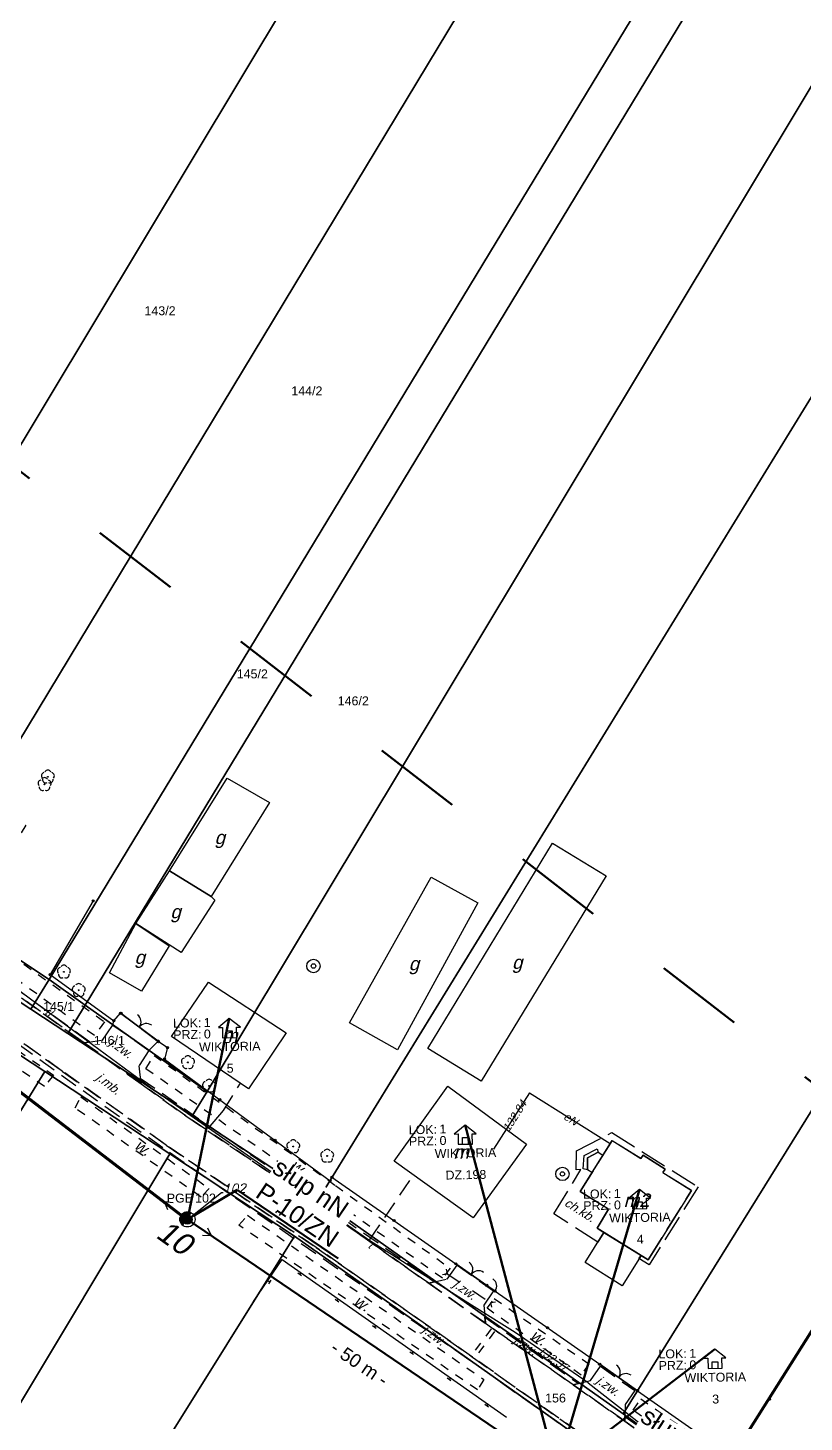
# Model space of a CAD drawing. Header units: metres. Extents: x 7542702 to 7555152, y 5804026 to 5815503.
# Drawn here: x 7547649.1 to 7547736.3, y 5806295.5 to 5806452 of the extents above; entities that cross this region are included whole.
import ezdxf
from ezdxf import colors
from ezdxf.entities.mleader import LeaderData, LeaderLine
from ezdxf.enums import TextEntityAlignment as Align
from ezdxf.math import Vec2, Vec3

# ---------------------------------------------------------------- set-up
doc = ezdxf.new("R2010")
doc.units = ezdxf.units.M
for name, pattern in [('4001', [0]), ('4002', [2, 1, -1]), ('4003', [3, 2, -1]), ('4004', [4, 3, -1])]:
    doc.linetypes.add(name, pattern=pattern)
doc.layers.add('!tele', color=30, linetype='Continuous', lineweight=50, plot=False)
for name, color, linetype, lineweight in [('!trafo', 6, '4002', 50), ('_KABEL_ABONENCKI_NAPOWIETRZNY', 104, 'Continuous', 50), ('_numery slupow etap 4 cz. 2', 7, 'Continuous', 40), ('_PA_OPCJONALNE', 1, 'Continuous', 30), ('_SIEC_NAPOWIETRZNA', 5, 'Continuous', 50), ('_SLUP_DZIERZAWIONY_ENERGETYCZNY', 1, 'Continuous', 30)]:
    doc.layers.add(name, color=color, linetype=linetype, lineweight=lineweight)
for name, color, linetype in [('_MM opisy', 7, 'Continuous'), ('_MM slupy', 5, 'Continuous'), ('Budynki', 7, 'Continuous'), ('Drogi', 135, 'Continuous'), ('Dzialki', 165, 'Continuous'), ('Elementy_budynkow', 7, 'Continuous'), ('Linie_napowietrzne', 184, 'Continuous'), ('makro-numeracja-punktow', 7, 'Continuous'), ('Ogrodzenia', 184, 'Continuous'), ('Projekty', 252, 'Continuous'), ('Roslinnosc', 104, 'Continuous'), ('SYSTEM', 250, 'Continuous'), ('Uz_Energia', 1, 'Continuous'), ('Uz_Specjalne', 7, 'Continuous'), ('Uz_Telekomunikacja', 252, 'Continuous'), ('Wody', 184, 'Continuous')]:
    doc.layers.add(name, color=color, linetype=linetype)
doc.layers.add('DIM', color=7, linetype='Continuous', plot=False)
doc.styles.add('DYN_DIM', font='arial.ttf')
doc.styles.add('GeodText', font='romans.shx', dxfattribs={"oblique": 14.323945})
doc.styles.get("Standard").update_dxf_attribs({"font": 'arial.ttf'})
doc.dimstyles.new('opis linie', dxfattribs={"dimtxt": 1.5, "dimasz": 0.18, "dimexe": 0.18, "dimexo": 0.0625, "dimgap": 2.5, "dimtad": 4, "dimdec": 0, "dimzin": 0, "dimdsep": 46, "dimtxsty": 'Standard', "dimcen": 0.09, "dimse1": 1, "dimse2": 1, "dimsd1": 1, "dimsd2": 1, "dimclrt": 256, "dimadec": 0, "dimazin": 0, "dimtfac": 1, "dimtdec": 0, "dimtofl": 0, "dimtmove": 0, "dimatfit": 3, "dimfxl": 1, "dimtfill": 1, "dimtolj": 1, "dimtzin": 0, "dimarcsym": 0})
doc.dimstyles.get("Standard").update_dxf_attribs({"dimtxt": 0.18, "dimasz": 0.18, "dimexe": 0.18, "dimexo": 0.0625, "dimgap": 0.09, "dimtad": 0, "dimtih": 1, "dimtoh": 1, "dimdec": 4, "dimzin": 0, "dimdsep": 46, "dimtxsty": 'Standard', "dimcen": 0.09, "dimadec": 0, "dimazin": 0, "dimtfac": 1, "dimtdec": 4, "dimtofl": 0, "dimtmove": 0, "dimatfit": 3, "dimfxl": 1, "dimtolj": 1, "dimtzin": 0, "dimarcsym": 0})

# ---------------------------------------------------------------- blocks, each defined once
blk = doc.blocks.new('1651')
at = {"layer": 'Wody', "color": 184, "linetype": 'Continuous'}
for radius in [1.5, 0.5]:
    blk.add_circle((0, 0), radius, dxfattribs=at)
blk = doc.blocks.new('2554')
at = {"layer": 'Drogi', "color": 8, "linetype": '4002'}
blk.add_line((0, 0), (0, 1), dxfattribs=at)
blk = doc.blocks.new('1554')
at = {"layer": 'Drogi', "color": 8, "linetype": 'Continuous'}
for p, q in [((-0.75, -0.75), (0, 0)), ((0, 0), (0.75, -0.75))]:
    blk.add_line(p, q, dxfattribs=at)
blk = doc.blocks.new('2284')
at = {"layer": 'Ogrodzenia', "color": 184, "linetype": 'Continuous'}
blk.add_line((0, 0), (0, 1), dxfattribs=at)
blk = doc.blocks.new('1284')
at = {"layer": 'Ogrodzenia', "color": 184, "linetype": 'Continuous'}
blk.add_arc((0, 2), 2, 270, 0, dxfattribs=at)
blk = doc.blocks.new('2283')
at = {"layer": 'Ogrodzenia', "color": 184, "linetype": 'Continuous'}
blk.add_line((0, 0), (0, 1), dxfattribs=at)
blk = doc.blocks.new('1283')
at = {"layer": 'Ogrodzenia', "color": 184, "linetype": 'Continuous'}
for centre, start, end in [((0, 2), 270, 0), ((0, -2), 0, 90)]:
    blk.add_arc(centre, 2, start, end, dxfattribs=at)
blk = doc.blocks.new('1285')
at = {"layer": 'Ogrodzenia', "color": 184, "linetype": 'Continuous'}
for p, q in [((0, 0), (0.5, 0)), ((0.5, 0.5), (0.5, -0.5))]:
    blk.add_line(p, q, dxfattribs=at)
blk = doc.blocks.new('1422')
at = {"layer": 'Roslinnosc', "color": 104, "linetype": 'Continuous'}
blk.add_circle((0, 0), 0.1, dxfattribs=at)
for centre, start, end in [((-0.71, 0.23), 102.5, 221.75), ((0, 0.75), 30.19, 149.77), ((0.71, 0.23), 318.3, 77.49), ((-0.44, -0.61), 174.33, 293.45), ((0.44, -0.61), 246.24, 5.74)]:
    blk.add_arc(centre, 0.75, start, end, dxfattribs=at)
blk = doc.blocks.new('1281')
at = {"layer": 'Ogrodzenia', "color": 184, "linetype": 'Continuous'}
for radius in [0.24, 0.16, 0.08]:
    blk.add_circle((0, 0), radius, dxfattribs=at)
blk = doc.blocks.new('1361')
at = {"layer": 'Linie_napowietrzne', "color": 184, "linetype": 'Continuous'}
blk.add_circle((0, 0), 0.5, dxfattribs=at)
blk = doc.blocks.new('1756')
at = {"layer": 'Uz_Telekomunikacja', "color": 220, "linetype": 'Continuous'}
for radius in [0.16, 0.08]:
    blk.add_circle((0, 0), radius, dxfattribs=at)
blk = doc.blocks.new('1766')
at = {"layer": 'Uz_Energia', "color": 1, "linetype": 'Continuous'}
for radius in [0.16, 0.08]:
    blk.add_circle((0, 0), radius, dxfattribs=at)
blk = doc.blocks.new('ADRES')
for points in [[(0.79, -2.15), (0.79, -2.15), (0.79, -0.99), (1.24, -0.99), (0, 0), (-1.24, -0.99), (-0.79, -0.99), (-0.79, -2.15), (0.79, -2.15), (0.79, -2.15)], [(-0.31, -2.15), (-0.31, -1.4), (0.31, -1.4), (0.31, -2.15)]]:
    blk.add_lwpolyline(points)
at = {"color": 212, "insert": (-3.15, -0.43), "char_height": 1, "width": 1e-16, "attachment_point": 6}
blk.add_mtext('LOK:  ', dxfattribs=at)
at = {"color": 4, "insert": (-3.15, -1.72), "char_height": 1, "width": 1e-16, "attachment_point": 6}
blk.add_mtext('PRZ: ', dxfattribs=at)
at = {"color": 7}
for tag, flags, p in [('ID_OBSZARU', 13, (29.07, 23.06)), ('WOJEWODZTWO', 13, (23.29, 19.95)), ('POWIAT', 13, (29.07, 18.51)), ('GMINA', 13, (29.07, 16.8)), ('TERC', 13, (29.07, 15.22)), ('SIMC', 13, (29.07, 13.42)), ('ULIC', 13, (29.07, 11.76)), ('SZEROKOSC_GEOGRAFICZNA', 13, (18.71, 10.18)), ('DLUGOSC_GEOGRAFICZNA', 13, (29.07, 8.25)), ('KATEGORIA_STAWKI_JEDNOSTKOWEJ_100', 13, (29.07, 4.77)), ('KWOTA_STAWKI_JEDNOSTKOWEJ_100', 13, (29.07, 2.89)), ('DOFINANSOWANIE_95', 13, (29.07, 0.87)), ('MIEJSCOWOSC', 12, (0, -3.65)), ('ULICA', 12, (0, -4.88)), ('NR_PORZADKOWY', 12, (0, -6.09))]:
    blk.add_attdef(tag, text='', height=1, dxfattribs=dict(at, flags=flags)).set_placement(p, align=Align.CENTER)
at = {"color": 1}
for tag, flags, p in [('ID_PA', 5, (29.07, 21.57)), ('RODZAJ_OBIEKTU', 5, (29.07, 6.63)), ('ZAPAS', 13, (29.07, -2.62))]:
    blk.add_attdef(tag, text='', height=1, dxfattribs=dict(at, flags=flags)).set_placement(p, align=Align.CENTER)
at = {"color": 212, "flags": 12}
blk.add_attdef('LICZBA_LOKALI', text='', height=1, dxfattribs=at).set_placement((-2.88, -0.43), align=Align.MIDDLE_LEFT)
at = {"color": 150, "flags": 12}
for tag, p in [('MUFA', (1.78, -0.93)), ('NUMER_WLOKNA', (1.86, -2.2))]:
    blk.add_attdef(tag, p, '', height=1, dxfattribs=at)
at = {"color": 7, "style": 'DYN_DIM', "flags": 13}
blk.add_attdef('ODC_FUNKCJONALNY', text='', height=1, dxfattribs=at).set_placement((29.07, -1.01), align=Align.CENTER)
at = {"color": 4, "flags": 12}
blk.add_attdef('LICZBA_SED_W_DANYM_PA', text='', height=1, dxfattribs=at).set_placement((-2.88, -1.72), align=Align.MIDDLE_LEFT)
blk = doc.blocks.new('1047')
at = {"layer": 'SYSTEM', "color": 250, "linetype": 'Continuous'}
blk.add_line((0, 1), (0, 11), dxfattribs=at)
blk = doc.blocks.new('1046')
at = {"layer": 'SYSTEM', "color": 250, "linetype": 'Continuous'}
for p, q in [((0, 1), (0, 11)), ((-1, 4.8), (0, 6.5)), ((1, 4.8), (0, 6.5))]:
    blk.add_line(p, q, dxfattribs=at)
blk = doc.blocks.new('SLUP_DZIERZAWIONY')
h = blk.add_hatch(color=256)
h.dxf.hatch_style = 1
h.paths.add_polyline_path([(0.53, 0, 1), (-0.53, 0, 1)])
at = {"lineweight": 30}
blk.add_circle((0, 0), 0.527, dxfattribs=at)
at = {"color": 7, "style": 'DYN_DIM', "flags": 13}
blk.add_attdef('ODC_FUNKCJONALNY', text='', height=1, dxfattribs=at).set_placement((0.36, 3.33), align=Align.CENTER)
at = {"color": 7, "flags": 12}
blk.add_attdef('WLASCICIEL', text='', height=1, dxfattribs=at).set_placement((0.63, 1.89), align=Align.RIGHT)
blk.add_attdef('SLUP_NUMER', (0.87, 1.89), '', height=1, dxfattribs=at)
blk.add_attdef('TYP', text='', height=1, dxfattribs=at).set_placement((0, -2.82), align=Align.CENTER)
blk = doc.blocks.new('ZN')
at = {"layer": '_MM slupy', "transparency": 33554687}
h = blk.add_hatch(color=256, dxfattribs=at)
h.dxf.hatch_style = 1
h.paths.add_polyline_path([(0, -0.86), (0, 0.86, 1)])
at = {"layer": '_MM slupy'}
blk.add_circle((0, 0), 0.857, dxfattribs=at)
blk = doc.blocks.new('*D200')
at = {"layer": 'Defpoints', "color": 0}
for p in [(7547667.01, 5806318.24), (7547667.43, 5806318.86), (7547708.5, 5806290.04)]:
    blk.add_point(p, dxfattribs=at)
at = {"layer": 'DIM', "insert": (7547686.34, 5806302.06), "char_height": 1.5, "attachment_point": 5, "rotation": 325.7968, "bg_fill": 3, "box_fill_scale": 1.1, "bg_fill_color": 9, "bg_fill_true_color": 13158600, "bg_fill_transparency": 0}
blk.add_mtext('\\A1;- 50 m -', dxfattribs=at)
blk = doc.blocks.new('*D201')
at = {"layer": 'Defpoints', "color": 0}
for p in [(7547620.92, 5806354.46), (7547620.46, 5806353.86), (7547667.01, 5806318.24)]:
    blk.add_point(p, dxfattribs=at)
at = {"layer": 'DIM', "insert": (7547642.21, 5806334.05), "char_height": 1.5, "attachment_point": 5, "rotation": 322.5768, "bg_fill": 3, "box_fill_scale": 1.1, "bg_fill_color": 9, "bg_fill_true_color": 13158600, "bg_fill_transparency": 0}
blk.add_mtext('\\A1;- 59 m -', dxfattribs=at)
blk = doc.blocks.new('q')
at = {"layer": '_MM slupy'}
blk.add_blockref('ZN', (0, 0), dxfattribs=at)
at = {"layer": '_MM opisy'}
ml = blk.add_multileader_mtext('Standard', dxfattribs=at)
ml.set_content('\\pxql;słup nN\\PP-10/ZN', color=256)
ml.set_leader_properties()
ml.build(insert=Vec2(0, 0))
ml.multileader.update_dxf_attribs({"has_text_frame": 1, "text_left_attachment_type": 5, "text_right_attachment_type": 5, "dogleg_length": 1, "arrow_head_size": 1})
ctx = ml.context
ctx.base_point, ctx.char_height, ctx.arrow_head_size, ctx.landing_gap_size, ctx.plane_origin = Vec3(3.75, 5.9), 2, 1, 1, Vec3(1.72, -1.42)
ctx.left_attachment, ctx.right_attachment = 5, 5
notes = []
notes.append((ctx, [(0, (1, 1, 0), (2.75, 5.9), (1, 0), 1, [(0, [(0, 0), (2.75, 5.9)], 0, [])])]))
ctx.mtext.insert, ctx.mtext.flow_direction = Vec3(4.75, 11.7), 5
ctx.mtext.has_bg_fill, ctx.mtext.bg_color, ctx.mtext.bg_scale_factor, ctx.mtext.bg_transparency, ctx.mtext.use_window_bg_color = 1, -1023410175, 1, 0, 1
for ctx, leaders in notes:
    for number, flags, end, landing, length, lines in leaders:
        leader = LeaderData()
        leader.index, (leader.has_last_leader_line, leader.has_dogleg_vector, leader.attachment_direction) = number, flags
        leader.last_leader_point, leader.dogleg_vector, leader.dogleg_length = Vec3(end), Vec3(landing), length
        for number, points, colour, breaks in lines:
            line = LeaderLine()
            line.index, line.vertices, line.color, line.breaks = number, Vec3.list(points), colors.encode_raw_color(colour), breaks
            leader.lines.append(line)
        ctx.leaders.append(leader)

msp = doc.modelspace()

# ---------------------------------------------------------------- linework, layer by layer
at = {"layer": '!tele'}
msp.add_lwpolyline([(7547329.99, 5806584.44), (7547366.68, 5806555.52), (7547406.65, 5806523.82), (7547442.58, 5806495.39), (7547480.32, 5806465.41), (7547517.72, 5806435.85), (7547554.04, 5806407.49), (7547592.17, 5806377.21), (7547620.46, 5806353.86), (7547667.01, 5806318.24), (7547708.5, 5806290.04), (7547744.3, 5806267.03)], dxfattribs=at)
at = {"layer": '!trafo', "ltscale": 10}
msp.add_lwpolyline([(7546747.54, 5807433.55), (7546707.13, 5807334.94), (7547051.46, 5807071.49), (7547150.64, 5807000.95), (7547259.86, 5806782.01), (7547244.22, 5806581.99), (7547760.47, 5806214.35), (7547791.76, 5806291.46), (7547331.38, 5806646.8), (7547319.09, 5806843.46), (7547208.46, 5807050.19), (7546929.11, 5807322.84)], close=True, dxfattribs=at)
at = {"layer": '_KABEL_ABONENCKI_NAPOWIETRZNY'}
for points in [[(7547671.72, 5806340.8), (7547667.01, 5806318.24), (7547666.62, 5806318.4), (7547620.35, 5806353.78), (7547592.33, 5806376.91), (7547592.17, 5806377.21)], [(7547698.19, 5806328.83), (7547708.5, 5806290.04)], [(7547717.77, 5806321.6), (7547708.5, 5806290.04)], [(7547726.24, 5806303.65), (7547708.5, 5806290.04)]]:
    msp.add_lwpolyline(points, dxfattribs=at)
at = {"layer": '_SIEC_NAPOWIETRZNA'}
for points in [[(7547620.46, 5806353.86), (7547667.01, 5806318.24)], [(7547744.3, 5806267.03), (7547708.5, 5806290.04), (7547667.01, 5806318.24)]]:
    msp.add_lwpolyline(points, dxfattribs=at)
at = {"layer": 'Budynki', "color": 7, "linetype": '4001'}
for points in [[(7547671.48, 5806367.78, 133.79), (7547676.24, 5806365.04, 133.68), (7547669.67, 5806354.48, 134.39), (7547665.01, 5806357.38, 133.79), (7547671.48, 5806367.78, 133.79)], [(7547708.02, 5806360.47, 131.09), (7547714.04, 5806356.81, 131.08), (7547700.02, 5806333.75, 131.66), (7547694, 5806337.41, 131.15), (7547708.02, 5806360.47, 131.09)], [(7547665.01, 5806357.38, 133.79), (7547669.67, 5806354.48, 134.39), (7547670.09, 5806354.09, 134.59), (7547666.31, 5806348.19, 134.7), (7547661.21, 5806351.46, 133.79), (7547665.01, 5806357.38, 133.79)], [(7547685.2, 5806340.3, 0), (7547694.38, 5806356.66, 0), (7547699.64, 5806353.78, 0), (7547690.61, 5806337.27, 0), (7547685.2, 5806340.3, 0)], [(7547661.21, 5806351.46, 133.79), (7547664.98, 5806348.96, 134.67), (7547661.87, 5806343.87, 134.91), (7547658.28, 5806345.94, 134.69), (7547661.21, 5806351.46, 133.79)], [(7547678.12, 5806339.17, 134.53), (7547673.87, 5806332.91, 134.53), (7547665.24, 5806338.76, 134.81), (7547669.39, 5806344.88, 134.79), (7547678.12, 5806339.17, 134.53)], [(7547705.1, 5806326.68, 0), (7547699.11, 5806318.41, 0), (7547690.23, 5806324.78, 0), (7547696.27, 5806333.2, 0), (7547705.1, 5806326.68, 0)], [(7547714.7, 5806327.09, 0), (7547717.94, 5806325.07, 0), (7547718.19, 5806325.45, 0), (7547720.66, 5806323.88, 0), (7547720.42, 5806323.49, 0), (7547723.64, 5806321.47, 0), (7547718.75, 5806313.68, 0), (7547713.02, 5806317.25, 0), (7547714.3, 5806319.39, 0), (7547711.12, 5806321.36, 0), (7547714.7, 5806327.09, 0)]]:
    msp.add_polyline3d(points, dxfattribs=at)
at = {"layer": 'Drogi', "color": 8, "linetype": '4003'}
for p, q in [((7547622.77, 5806362.2), (7547656.07, 5806338.17)), ((7547655.4, 5806338.07), (7547631.31, 5806355.35, 133.28)), ((7547631.31, 5806355.35, 133.28), (7547655.4, 5806338.07)), ((7547631.31, 5806355.35, 133.28), (7547655.4, 5806338.07)), ((7547664.25, 5806326.26), (7547628.75, 5806351.67)), ((7547629.16, 5806352, 133.28), (7547653, 5806334.86)), ((7547653, 5806334.86), (7547629.16, 5806352, 133.28)), ((7547653, 5806334.86), (7547629.16, 5806352, 133.28)), ((7547658.64, 5806340.06), (7547658.75, 5806340.55)), ((7547658.75, 5806340.55), (7547659.49, 5806341.38)), ((7547659.49, 5806341.38), (7547663.73, 5806338.26)), ((7547657.48, 5806338.36), (7547658.64, 5806340.06)), ((7547662.69, 5806337.2), (7547658.64, 5806340.06)), ((7547658.64, 5806340.06), (7547662.69, 5806337.2)), ((7547655.4, 5806338.07), (7547657.48, 5806338.36)), ((7547656.07, 5806338.17), (7547655.4, 5806338.07)), ((7547661.8, 5806333.45), (7547655.4, 5806338.07)), ((7547655.4, 5806338.07), (7547661.8, 5806333.45)), ((7547655.4, 5806338.07), (7547661.8, 5806333.45)), ((7547662.69, 5806337.2), (7547661.54, 5806335.47)), ((7547663.73, 5806338.26), (7547662.69, 5806337.2)), ((7547661.54, 5806335.47), (7547661.8, 5806333.45)), ((7547653, 5806334.86), (7547664.64, 5806326.58, 133.29)), ((7547664.64, 5806326.58, 133.29), (7547653, 5806334.86)), ((7547664.64, 5806326.58, 133.29), (7547653, 5806334.86)), ((7547661.8, 5806333.45), (7547661.72, 5806334.1)), ((7547661.72, 5806334.1), (7547684.34, 5806318.44)), ((7547666.83, 5806329.87, 133.28), (7547661.8, 5806333.45)), ((7547661.8, 5806333.45), (7547666.83, 5806329.87, 133.28)), ((7547661.8, 5806333.45), (7547666.83, 5806329.87, 133.28)), ((7547684.1, 5806318.14), (7547666.83, 5806329.87, 133.28)), ((7547666.83, 5806329.87, 133.28), (7547684.1, 5806318.14)), ((7547666.83, 5806329.87, 133.28), (7547684.1, 5806318.14)), ((7547698.72, 5806302.41), (7547664.25, 5806326.26)), ((7547664.64, 5806326.58, 133.29), (7547681.49, 5806315.07)), ((7547681.49, 5806315.07), (7547664.64, 5806326.58, 133.29)), ((7547681.49, 5806315.07), (7547664.64, 5806326.58, 133.29)), ((7547684.34, 5806318.44), (7547694.78, 5806311.21)), ((7547694.12, 5806311.06), (7547684.1, 5806318.14)), ((7547684.1, 5806318.14), (7547700.48, 5806306.57)), ((7547684.1, 5806318.14), (7547700.48, 5806306.57)), ((7547681.49, 5806315.07), (7547699.04, 5806302.76)), ((7547699.04, 5806302.76), (7547681.49, 5806315.07)), ((7547699.04, 5806302.76), (7547681.49, 5806315.07)), ((7547696.19, 5806311.54), (7547697.32, 5806313.08)), ((7547697.32, 5806313.08), (7547701.4, 5806310.2)), ((7547694.12, 5806311.06), (7547696.19, 5806311.54)), ((7547694.78, 5806311.21), (7547694.12, 5806311.06)), ((7547700.48, 5806306.57), (7547694.12, 5806311.06)), ((7547701.4, 5806310.2), (7547700.3, 5806308.6)), ((7547700.3, 5806308.6), (7547700.48, 5806306.57)), ((7547700.48, 5806306.57), (7547700.42, 5806307.24)), ((7547700.42, 5806307.24), (7547710.93, 5806299.8)), ((7547710.35, 5806299.65), (7547700.48, 5806306.57)), ((7547700.48, 5806306.57), (7547710.35, 5806299.65)), ((7547700.48, 5806306.57), (7547710.35, 5806299.65)), ((7547699.04, 5806302.76), (7547720.98, 5806287.26)), ((7547720.98, 5806287.26), (7547699.04, 5806302.76)), ((7547720.98, 5806287.26), (7547699.04, 5806302.76)), ((7547723.39, 5806284.94), (7547698.72, 5806302.41)), ((7547712.28, 5806300.14), (7547713.4, 5806301.74)), ((7547713.4, 5806301.74), (7547717.25, 5806299.02)), ((7547710.35, 5806299.65), (7547712.28, 5806300.14)), ((7547710.93, 5806299.8), (7547710.35, 5806299.65)), ((7547716.14, 5806295.57), (7547710.35, 5806299.65)), ((7547710.35, 5806299.65), (7547716.14, 5806295.57)), ((7547710.35, 5806299.65), (7547716.14, 5806295.57)), ((7547717.25, 5806299.02), (7547716.16, 5806297.44)), ((7547716.16, 5806297.44), (7547716.14, 5806295.57)), ((7547716.14, 5806295.57), (7547716.14, 5806296.11)), ((7547716.14, 5806296.11), (7547749.92, 5806272.32)), ((7547722.81, 5806290.79), (7547716.14, 5806295.57)), ((7547716.14, 5806295.57), (7547722.81, 5806290.79)), ((7547716.14, 5806295.57), (7547722.81, 5806290.79))]:
    msp.add_line(p, q, dxfattribs=at)
at = {"layer": 'Drogi', "color": 8, "linetype": '4004'}
for p, q in [((7547710.73, 5806325.94), (7547714.68, 5806327.99)), ((7547714.68, 5806327.99), (7547724.36, 5806321.89)), ((7547714.7, 5806327.09), (7547711.12, 5806321.36)), ((7547717.94, 5806325.07), (7547714.7, 5806327.09)), ((7547710.66, 5806323.81), (7547710.73, 5806325.94)), ((7547718.19, 5806325.45), (7547717.94, 5806325.07)), ((7547720.66, 5806323.88), (7547718.19, 5806325.45)), ((7547708.16, 5806318.86), (7547711.21, 5806323.83)), ((7547711.21, 5806323.83), (7547710.66, 5806323.81)), ((7547720.42, 5806323.49), (7547720.66, 5806323.88)), ((7547723.64, 5806321.47), (7547720.42, 5806323.49)), ((7547711.12, 5806321.36), (7547714.3, 5806319.39)), ((7547718.75, 5806313.68), (7547723.64, 5806321.47)), ((7547724.36, 5806321.89), (7547718.89, 5806313.15)), ((7547713.12, 5806315.69), (7547708.16, 5806318.86)), ((7547714.3, 5806319.39), (7547713.02, 5806317.25)), ((7547713.02, 5806317.25), (7547713.79, 5806316.78)), ((7547713.79, 5806316.78), (7547713.12, 5806315.69)), ((7547717.72, 5806313.83), (7547717.97, 5806314.17)), ((7547718.89, 5806313.15), (7547717.72, 5806313.83)), ((7547717.97, 5806314.17), (7547718.75, 5806313.68))]:
    msp.add_line(p, q, dxfattribs=at)
at = {"layer": 'Dzialki'}
for p, q in [((7547846.01, 5806588), (7547681.78, 5806320.55)), ((7547681.78, 5806320.55), (7547846.01, 5806588)), ((7547715.94, 5806296.39), (7547880.52, 5806561.35)), ((7547880.52, 5806561.35), (7547715.94, 5806296.39)), ((7547726.48, 5806288.93), (7547891.64, 5806551.49)), ((7547891.64, 5806551.49), (7547726.48, 5806288.93)), ((7547623.82, 5806364.56), (7547695.94, 5806484.5)), ((7547695.94, 5806484.5), (7547623.82, 5806364.56)), ((7547637.52, 5806354.47), (7547709.47, 5806473.51)), ((7547709.47, 5806473.51), (7547637.52, 5806354.47)), ((7547651.47, 5806345.18), (7547722.75, 5806462.72)), ((7547722.75, 5806462.72), (7547651.47, 5806345.18)), ((7547655.54, 5806342.3), (7547726.64, 5806459.56)), ((7547726.64, 5806459.56), (7547655.54, 5806342.3)), ((7547669.22, 5806332.61), (7547741.96, 5806453.63)), ((7547741.96, 5806453.63), (7547669.22, 5806332.61)), ((7547651.47, 5806345.18), (7547637.52, 5806354.47)), ((7547637.52, 5806354.47), (7547651.47, 5806345.18)), ((7547635.45, 5806351.05), (7547649.44, 5806341.84)), ((7547649.44, 5806341.84), (7547635.45, 5806351.05)), ((7547635.45, 5806351.05), (7547649.44, 5806341.84)), ((7547649.44, 5806341.84), (7547651.47, 5806345.18)), ((7547651.47, 5806345.18), (7547649.44, 5806341.84)), ((7547655.54, 5806342.3), (7547651.47, 5806345.18)), ((7547651.47, 5806345.18), (7547655.54, 5806342.3)), ((7547649.44, 5806341.84), (7547653.6, 5806339.1)), ((7547653.6, 5806339.1), (7547649.44, 5806341.84)), ((7547649.44, 5806341.84), (7547653.6, 5806339.1)), ((7547653.6, 5806339.1), (7547655.54, 5806342.3)), ((7547655.54, 5806342.3), (7547653.6, 5806339.1)), ((7547669.22, 5806332.61), (7547655.54, 5806342.3)), ((7547655.54, 5806342.3), (7547669.22, 5806332.61)), ((7547653.6, 5806339.1), (7547667.59, 5806329.89)), ((7547667.59, 5806329.89), (7547653.6, 5806339.1)), ((7547653.6, 5806339.1), (7547667.59, 5806329.89)), ((7547646.83, 5806337.57), (7547650.99, 5806334.84)), ((7547650.99, 5806334.84), (7547646.83, 5806337.57)), ((7547650.99, 5806334.84), (7547646.83, 5806337.57)), ((7547650.99, 5806334.84), (7547583.63, 5806225.42)), ((7547583.63, 5806225.42), (7547650.99, 5806334.84)), ((7547650.99, 5806334.84), (7547665.02, 5806325.6)), ((7547665.02, 5806325.6), (7547650.99, 5806334.84)), ((7547665.02, 5806325.6), (7547650.99, 5806334.84)), ((7547667.59, 5806329.89), (7547669.22, 5806332.61)), ((7547669.22, 5806332.61), (7547667.59, 5806329.89)), ((7547681.78, 5806320.55), (7547667.59, 5806329.89)), ((7547667.59, 5806329.89), (7547681.78, 5806320.55)), ((7547667.59, 5806329.89), (7547681.78, 5806320.55)), ((7547665.02, 5806325.6), (7547598.32, 5806214.44)), ((7547598.32, 5806214.44), (7547665.02, 5806325.6)), ((7547665.02, 5806325.6), (7547679.04, 5806316.36)), ((7547679.04, 5806316.36), (7547665.02, 5806325.6)), ((7547679.04, 5806316.36), (7547665.02, 5806325.6)), ((7547681.78, 5806320.55), (7547715.94, 5806296.39)), ((7547715.94, 5806296.39), (7547681.78, 5806320.55)), ((7547681.78, 5806320.55), (7547715.94, 5806296.39)), ((7547679.04, 5806316.36), (7547611.17, 5806207.8)), ((7547611.17, 5806207.8), (7547679.04, 5806316.36)), ((7547713.21, 5806292.2), (7547679.04, 5806316.36)), ((7547679.04, 5806316.36), (7547713.21, 5806292.2)), ((7547713.21, 5806292.2), (7547679.04, 5806316.36)), ((7547715.94, 5806296.39), (7547726.48, 5806288.93)), ((7547726.48, 5806288.93), (7547715.94, 5806296.39)), ((7547715.94, 5806296.39), (7547726.48, 5806288.93))]:
    msp.add_line(p, q, dxfattribs=at)
at = {"layer": 'Elementy_budynkow', "color": 7, "linetype": '4001'}
for p, q in [((7547711.68, 5806313.4), (7547713.79, 5806316.78)), ((7547711.68, 5806313.4), (7547713.79, 5806316.78)), ((7547713.79, 5806316.78), (7547717.97, 5806314.17)), ((7547713.79, 5806316.78), (7547717.97, 5806314.17)), ((7547717.97, 5806314.17), (7547715.86, 5806310.79)), ((7547717.97, 5806314.17), (7547715.86, 5806310.79)), ((7547715.86, 5806310.79), (7547711.68, 5806313.4)), ((7547715.86, 5806310.79), (7547711.68, 5806313.4))]:
    msp.add_line(p, q, dxfattribs=at)
for points in [[(7547711.58, 5806325.4, 0), (7547713.02, 5806326.17, 0), (7547713.14, 5806325.77, 0), (7547711.96, 5806325.15, 0), (7547711.93, 5806323.82, 0), (7547711.46, 5806323.92, 0), (7547711.58, 5806325.4, 0)], [(7547711.96, 5806325.15, 0), (7547713.14, 5806325.77, 0), (7547713.67, 5806325.44, 0), (7547712.45, 5806323.49, 0), (7547711.93, 5806323.82, 0), (7547711.96, 5806325.15, 0)]]:
    msp.add_polyline3d(points, dxfattribs=at)
at = {"layer": 'Ogrodzenia', "color": 184, "linetype": '4001'}
for p, q in [((7547656.43, 5806354.01), (7547651.6, 5806345.72)), ((7547651.6, 5806345.72), (7547658.75, 5806340.55)), ((7547658.75, 5806340.55), (7547659.49, 5806341.38)), ((7547659.49, 5806341.38), (7547663.73, 5806338.26)), ((7547659.57, 5806341.39, 133.19), (7547663.76, 5806338.18, 133.32)), ((7547663.73, 5806338.26), (7547664.78, 5806337.52)), ((7547664.78, 5806337.52), (7547664.44, 5806336.24)), ((7547664.44, 5806336.24), (7547683.05, 5806322.57)), ((7547683.05, 5806322.57), (7547683.25, 5806322.98)), ((7547683.25, 5806322.98), (7547697.16, 5806313.25)), ((7547728.27, 5806291.51), (7547744.74, 5806317.63)), ((7547674.45, 5806309), (7547677.66, 5806313.72)), ((7547677.66, 5806313.72), (7547702.85, 5806296.03)), ((7547697.16, 5806313.25), (7547700.63, 5806310.83)), ((7547700.63, 5806310.83), (7547701.57, 5806310.17)), ((7547701.57, 5806310.17), (7547713.32, 5806301.97)), ((7547713.32, 5806301.97), (7547717.57, 5806299)), ((7547717.57, 5806299), (7547728.27, 5806291.51))]:
    msp.add_line(p, q, dxfattribs=at)
at = {"layer": 'Projekty', "linetype": '4003'}
for p, q in [((7547671.05, 5806330.46, 131.67), (7547672.97, 5806333.52)), ((7547687.5, 5806315.97), (7547692.08, 5806322.74))]:
    msp.add_line(p, q, dxfattribs=at)
at = {"layer": 'Uz_Energia', "color": 1, "linetype": '4001'}
for q in [(7547701.4, 5806326.13), (7547714.49, 5806326.75)]:
    msp.add_line((7547705.42, 5806332.45), q, dxfattribs=at)
at = {"layer": 'Uz_Specjalne', "color": 7, "linetype": '4002'}
for p, q in [((7547676.96, 5806318.97), (7547679.24, 5806322.23)), ((7547677.37, 5806318.69), (7547679.64, 5806321.95)), ((7547699.35, 5806303.54), (7547701.6, 5806306.54)), ((7547699.75, 5806303.24), (7547702, 5806306.24))]:
    msp.add_line(p, q, dxfattribs=at)
at = {"layer": 'Uz_Telekomunikacja', "linetype": '4001'}
for p, q in [((7547636.63, 5806352.38), (7547664.17, 5806332.11)), ((7547669.39, 5806328.47, 132.27), (7547664.17, 5806332.11)), ((7547669.39, 5806328.47, 132.27), (7547671.05, 5806330.46, 131.67)), ((7547687.5, 5806315.82, 132.37), (7547669.39, 5806328.47, 132.27)), ((7547698.93, 5806308.59, 132.37), (7547687.5, 5806315.82, 132.37)), ((7547703.84, 5806305.55, 132.17), (7547698.93, 5806308.59, 132.37)), ((7547712.01, 5806299.88, 132.37), (7547703.84, 5806305.55, 132.17)), ((7547712.01, 5806299.88, 132.37), (7547724.92, 5806289.86, 132.47))]:
    msp.add_line(p, q, dxfattribs=at)
at = {"layer": 'Wody', "color": 184, "linetype": '4002'}
for points in [[(7547623.78, 5806362.49, 133.2), (7547624.72, 5806363.76, 133), (7547640.58, 5806352.74, 0), (7547647.12, 5806363.52, 0), (7547648.85, 5806362.49, 0), (7547642.12, 5806351.53, 0), (7547657.71, 5806340.42, 133.1), (7547656.58, 5806338.88, 133.2), (7547623.78, 5806362.49, 133.2)], [(7547623.41, 5806354.68, 133.4), (7547638.1, 5806344.07, 133.2), (7547651.96, 5806334.44, 133.3), (7547650.97, 5806333.16, 132.9), (7547637.31, 5806342.56, 132.7), (7547622.28, 5806353.26, 132.9), (7547623.41, 5806354.68, 133.4)], [(7547662.34, 5806335.16, 133.2), (7547663.26, 5806336.65, 133.1), (7547683.66, 5806322.03, 0), (7547696.51, 5806312.77, 0), (7547695.66, 5806311.63, 0), (7547682.8, 5806320.78, 0), (7547662.34, 5806335.16, 133.2)], [(7547654.4, 5806330.75, 132.9), (7547655.03, 5806332, 133.2), (7547669.44, 5806321.72, 133.2), (7547668.56, 5806320.74, 132.9), (7547654.4, 5806330.75, 132.9)], [(7547673.76, 5806318.7, 133.2), (7547700.29, 5806300.25, 133.3), (7547699.6, 5806299.09, 133.1), (7547672.79, 5806317.58, 133), (7547673.76, 5806318.7, 133.2)], [(7547712.09, 5806302.02, 133.4), (7547711.22, 5806300.76, 133.5), (7547700.67, 5806308.26, 133.4), (7547701.47, 5806309.35, 133.4), (7547712.09, 5806302.02, 133.4)], [(7547727.1, 5806291.69, 133.5), (7547726.18, 5806290.34, 133.5), (7547717.08, 5806296.8, 0), (7547717.92, 5806298.1, 0), (7547727.1, 5806291.69, 133.5)]]:
    msp.add_polyline3d(points, dxfattribs=at)

# ---------------------------------------------------------------- block references
at = {"layer": '_PA_OPCJONALNE'}
ref = msp.add_blockref('ADRES', (7547671.72, 5806340.8), dxfattribs=dict(at, rotation=1))
ref.add_attrib('MIEJSCOWOSC', 'WIKTORIA', dxfattribs={"layer": '0', "color": 7, "height": 1, "rotation": 1, "flags": 12}).set_placement((7547671.78, 5806337.15), align=Align.CENTER)
ref.add_attrib('NR_PORZADKOWY', '5', dxfattribs={"layer": '0', "color": 7, "height": 1, "rotation": 1, "flags": 12}).set_placement((7547671.82, 5806334.71), align=Align.CENTER)
ref.add_attrib('LICZBA_LOKALI', '1', (7547668.85, 5806339.84), dxfattribs={"layer": '0', "color": 212, "height": 1, "rotation": 1, "flags": 12})
ref.add_attrib('LICZBA_SED_W_DANYM_PA', '0', (7547668.87, 5806338.55), dxfattribs={"layer": '0', "color": 4, "height": 1, "rotation": 1, "flags": 12})
ref = msp.add_blockref('ADRES', (7547698.19, 5806328.83), dxfattribs=dict(at, rotation=1))
ref.add_attrib('MIEJSCOWOSC', 'WIKTORIA', dxfattribs={"layer": '0', "color": 7, "height": 1, "rotation": 1, "flags": 12}).set_placement((7547698.25, 5806325.19), align=Align.CENTER)
ref.add_attrib('NR_PORZADKOWY', 'DZ.198', dxfattribs={"layer": '0', "color": 7, "height": 1, "rotation": 1, "flags": 12}).set_placement((7547698.3, 5806322.75), align=Align.CENTER)
ref.add_attrib('LICZBA_LOKALI', '1', (7547695.32, 5806327.88), dxfattribs={"layer": '0', "color": 212, "height": 1, "rotation": 1, "flags": 12})
ref.add_attrib('LICZBA_SED_W_DANYM_PA', '0', (7547695.34, 5806326.59), dxfattribs={"layer": '0', "color": 4, "height": 1, "rotation": 1, "flags": 12})
ref = msp.add_blockref('ADRES', (7547717.77, 5806321.6), dxfattribs=dict(at, rotation=1))
ref.add_attrib('MIEJSCOWOSC', 'WIKTORIA', dxfattribs={"layer": '0', "color": 7, "height": 1, "rotation": 1, "flags": 12}).set_placement((7547717.84, 5806317.95), align=Align.CENTER)
ref.add_attrib('NR_PORZADKOWY', '4', dxfattribs={"layer": '0', "color": 7, "height": 1, "rotation": 1, "flags": 12}).set_placement((7547717.88, 5806315.51), align=Align.CENTER)
ref.add_attrib('LICZBA_LOKALI', '1', (7547714.91, 5806320.64), dxfattribs={"layer": '0', "color": 212, "height": 1, "rotation": 1, "flags": 12})
ref.add_attrib('LICZBA_SED_W_DANYM_PA', '0', (7547714.93, 5806319.35), dxfattribs={"layer": '0', "color": 4, "height": 1, "rotation": 1, "flags": 12})
ref = msp.add_blockref('ADRES', (7547726.24, 5806303.65), dxfattribs=dict(at, rotation=1))
ref.add_attrib('MIEJSCOWOSC', 'WIKTORIA', dxfattribs={"layer": '0', "color": 7, "height": 1, "rotation": 1, "flags": 12}).set_placement((7547726.31, 5806300.01), align=Align.CENTER)
ref.add_attrib('NR_PORZADKOWY', '3', dxfattribs={"layer": '0', "color": 7, "height": 1, "rotation": 1, "flags": 12}).set_placement((7547726.35, 5806297.56), align=Align.CENTER)
ref.add_attrib('LICZBA_LOKALI', '1', (7547723.38, 5806302.69), dxfattribs={"layer": '0', "color": 212, "height": 1, "rotation": 1, "flags": 12})
ref.add_attrib('LICZBA_SED_W_DANYM_PA', '0', (7547723.4, 5806301.4), dxfattribs={"layer": '0', "color": 4, "height": 1, "rotation": 1, "flags": 12})
at = {"layer": '_SLUP_DZIERZAWIONY_ENERGETYCZNY'}
msp.add_blockref('SLUP_DZIERZAWIONY', (7547667.01, 5806318.24), dxfattribs=at).add_auto_attribs({'WLASCICIEL': 'PGE', 'SLUP_NUMER': '102'})
at = {"layer": 'Drogi', "color": 8, "xscale": 0.5, "yscale": 0.5, "zscale": 0.5}
for p, rotation in [((7547696.18, 5806312.12), 236.607781), ((7547701.08, 5806308.89), 56.607781)]:
    msp.add_blockref('1554', p, dxfattribs=dict(at, rotation=rotation))
at = {"layer": 'Drogi', "color": 8, "xscale": 0.5, "yscale": 5.868807, "rotation": 236.607781}
msp.add_blockref('2554', (7547696.18, 5806312.12, 132.97), dxfattribs=at)
at = {"layer": 'Linie_napowietrzne', "color": 184}
for name, xscale, yscale, zscale, rotation in [('1046', 0.4999999999999998, 0.4999999999999998, 0.4999999999999998, 52.57682999999998), ('1047', 0.4999999999999998, 0.4999999999999998, 0.4999999999999998, 52.57682999999998), ('1046', 0.5, 0.5, 0.5, 235.796765), ('1047', 0.5, 0.5, 0.5, 235.796765)]:
    msp.add_blockref(name, (7547667.01, 5806318.24), dxfattribs=dict(at, xscale=xscale, yscale=yscale, zscale=zscale, rotation=rotation))
at = {"layer": 'Linie_napowietrzne', "color": 184, "xscale": 0.5, "yscale": 0.5, "zscale": 0.5}
msp.add_blockref('1361', (7547667.01, 5806318.24, 133.17), dxfattribs=at)
msp.add_blockref('1361', (7547667.01, 5806318.24, 133.17), dxfattribs=at)
at = {"layer": 'Ogrodzenia', "color": 184, "xscale": 0.5, "yscale": 0.5, "zscale": 0.5}
for p in [(7547656.43, 5806354.01), (7547651.6, 5806345.72), (7547651.6, 5806345.72), (7547658.75, 5806340.55), (7547658.75, 5806340.55), (7547659.49, 5806341.38), (7547659.49, 5806341.38), (7547659.57, 5806341.39), (7547663.73, 5806338.26), (7547663.73, 5806338.26), (7547663.76, 5806338.18), (7547664.78, 5806337.52), (7547664.78, 5806337.52), (7547664.44, 5806336.24), (7547664.44, 5806336.24), (7547670.64, 5806331.68), (7547676.85, 5806327.13), (7547683.25, 5806322.98), (7547683.25, 5806322.98), (7547683.05, 5806322.57), (7547683.05, 5806322.57), (7547690.21, 5806318.12), (7547697.16, 5806313.25), (7547697.16, 5806313.25), (7547700.63, 5806310.83), (7547700.63, 5806310.83), (7547701.57, 5806310.17), (7547701.57, 5806310.17), (7547707.45, 5806306.07), (7547713.32, 5806301.97), (7547713.32, 5806301.97), (7547717.57, 5806299), (7547717.57, 5806299), (7547732.39, 5806298.04)]:
    msp.add_blockref('1281', p, dxfattribs=at)
at = {"layer": 'Ogrodzenia', "color": 184}
for name, p, xscale, yscale, rotation in [('2283', (7547663.73, 5806338.26), 0.5, 5.264219, 53.65254199999999), ('2283', (7547700.63, 5806310.83), 0.5, 4.23052, 55.10783700000002), ('2284', (7547701.57, 5806310.17), 0.4999999999999998, 1.148564, 54.92624599999998), ('2283', (7547717.57, 5806299), 0.5, 5.18492, 55.05324400000001)]:
    msp.add_blockref(name, p, dxfattribs=dict(at, xscale=xscale, yscale=yscale, rotation=rotation))
for name, p, xscale, yscale, zscale, rotation in [('1283', (7547661.61, 5806339.82), 0.5, 0.5, 0.5, 53.65254199999999), ('1285', (7547679.76, 5806312.25), 0.5, 0.5, 0.5, 234.921059), ('1283', (7547698.89, 5806312.04), 0.5, 0.5, 0.5, 55.10783700000002), ('1285', (7547676.05, 5806311.36), 0.5, 0.5, 0.5, 325.780978), ('1284', (7547701.57, 5806310.17), 0.4999999999999998, 0.4999999999999998, 0.4999999999999998, 54.92624599999998), ('1285', (7547683.96, 5806309.3), 0.5, 0.5, 0.5, 234.921059), ('1285', (7547688.16, 5806306.35), 0.5, 0.5, 0.5, 234.921059), ('1285', (7547692.35, 5806303.4), 0.5, 0.5, 0.5, 234.921059), ('1283', (7547715.45, 5806300.49), 0.5, 0.5, 0.5, 55.05324400000001), ('1285', (7547696.55, 5806300.45), 0.5, 0.5, 0.5, 234.921059), ('1285', (7547700.75, 5806297.5), 0.5, 0.5, 0.5, 234.921059)]:
    msp.add_blockref(name, p, dxfattribs=dict(at, xscale=xscale, yscale=yscale, zscale=zscale, rotation=rotation))
at = {"layer": 'Roslinnosc', "color": 104, "xscale": 0.5, "yscale": 0.5, "zscale": 0.5}
for p in [(7547651.34, 5806367.93, 131.98), (7547650.97, 5806367.09, 132.04), (7547653.14, 5806346.03, 136.25), (7547654.8, 5806343.96, 135.67), (7547667.07, 5806335.87, 134.69), (7547669.44, 5806333.22, 134.69), (7547678.9, 5806326.42), (7547682.71, 5806325.36, 141.93)]:
    msp.add_blockref('1422', p, dxfattribs=at)
at = {"layer": 'Uz_Energia', "color": 1, "xscale": 0.5, "yscale": 0.5, "zscale": 0.5}
msp.add_blockref('1766', (7547703.73, 5806329.8), dxfattribs=at)
at = {"layer": 'Uz_Telekomunikacja', "xscale": 0.5, "yscale": 0.5, "zscale": 0.5}
msp.add_blockref('1756', (7547708.02, 5806302.65), dxfattribs=at)
at = {"layer": 'Wody', "color": 184, "xscale": 0.5, "yscale": 0.5, "zscale": 0.5}
for p in [(7547681.17, 5806346.69, 132.81), (7547709.13, 5806323.34)]:
    msp.add_blockref('1651', p, dxfattribs=at)

# ---------------------------------------------------------------- texts
at = {"layer": 'Budynki', "color": 7, "oblique": 15}
for s, p in [('g', (7547670.07, 5806360.38)), ('g', (7547665.1, 5806352.04)), ('g', (7547661.08, 5806346.92)), ('g', (7547691.87, 5806346.21)), ('g', (7547703.47, 5806346.36)), ('m', (7547670.9, 5806338.14)), ('m', (7547696.88, 5806325.05)), ('m2', (7547716, 5806319.64))]:
    msp.add_text(s, height=1.5, rotation=359.97, dxfattribs=at).set_placement(p)
at = {"layer": 'Drogi', "color": 8, "oblique": 15}
for s, rotation, p in [('j.zw. ', 324.1832, (7547658.15, 5806337.88)), ('j.mb. ', 322.1039, (7547656.66, 5806334.01)), ('j.mb. ', 322.1039, (7547656.66, 5806334.01)), ('j.zw. ', 325.2991, (7547677.14, 5806322.8)), ('ch.kb. ', 327.7823, (7547709.26, 5806319.85)), ('j.zw. ', 324.7556, (7547696.74, 5806310.74)), ('j.zw. ', 322.6442, (7547693.31, 5806305.67)), ('j.zw. ', 324.6956, (7547703.58, 5806304.48)), ('j.zw. ', 324.8053, (7547712.83, 5806299.94))]:
    msp.add_text(s, height=1, rotation=rotation, dxfattribs=at).set_placement(p)
at = {"layer": 'Dzialki'}
for s, p in [('143/2', (7547662.19, 5806419.77)), ('144/2', (7547678.68, 5806410.77)), ('145/2', (7547672.55, 5806378.99)), ('146/2', (7547683.89, 5806375.96)), ('145/1', (7547650.8, 5806341.64)), ('146/1', (7547656.5, 5806337.84)), ('156', (7547707.19, 5806297.68)), ('156', (7547707.19, 5806297.68))]:
    msp.add_text(s, height=1, dxfattribs=at).set_placement(p)
at = {"layer": 'makro-numeracja-punktow', "color": 6, "insert": (7547671.01, 5806321.24), "char_height": 1, "attachment_point": 7, "line_spacing_factor": 0.8, "style": 'GeodText'}
msp.add_mtext('102', dxfattribs=at)
at = {"layer": 'Uz_Energia', "color": 1, "oblique": 15}
for s, rotation, p in [('132.84', 57.5405, (7547703.11, 5806327.98)), ('eN', 327.8529, (7547709.16, 5806329.57))]:
    msp.add_text(s, height=0.9, rotation=rotation, dxfattribs=at).set_placement(p)
at = {"layer": 'Uz_Telekomunikacja', "oblique": 15}
for s, rotation, p in [('tI', 321.274, (7547650.91, 5806341.38)), ('t', 325.1701, (7547687.21, 5806315.12)), ('132.37', 324.4623, (7547706.26, 5806303.35))]:
    msp.add_text(s, height=0.9, rotation=rotation, dxfattribs=at).set_placement(p)
at = {"layer": 'Wody', "color": 184, "oblique": 15}
for rotation, p in [(324.4962, (7547660.96, 5806326.29)), (324.3848, (7547678.46, 5806324.06)), (325.4072, (7547685.58, 5806308.8)), (324.591, (7547705.42, 5806304.97))]:
    msp.add_text('w.', height=1.25, rotation=rotation, dxfattribs=at).set_placement(p)

# ---------------------------------------------------------------- leaders
at = {"layer": 'makro-numeracja-punktow', "color": 6, "has_arrowhead": 0, "annotation_type": 0, "has_hookline": 1, "hookline_direction": 0, "text_width": 2.38}
msp.add_leader([(7547667.01, 5806318.24), (7547670.83, 5806321.24), (7547671.01, 5806321.24)], dimstyle='Standard', dxfattribs=at)

# ---------------------------------------------------------------- next in the draw order: block references
at = {"layer": '!tele'}
for p, rotation in [((7547667.01, 5806318.24), 325.7967645585538), ((7547708.5, 5806290.04), 327.2695710300143)]:
    msp.add_blockref('q', p, dxfattribs=dict(at, rotation=rotation))

# ---------------------------------------------------------------- next in the draw order: dimensions: what is measured, and where the dimension line sits
at = {"layer": 'DIM'}
dim = msp.add_aligned_dim(p1=(7547708.5, 5806290.04), p2=(7547667.01, 5806318.24), distance=-0.75, dimstyle='opis linie', override={"dimpost": '- <> m -'}, dxfattribs=at)
dim.commit()
dim.dimension.update_dxf_attribs({"geometry": '*D200', "text_midpoint": (7547686.34, 5806302.06)})

# ---------------------------------------------------------------- next in the draw order: dimensions: what is measured, and where the dimension line sits
dim = msp.add_aligned_dim(p1=(7547667.01, 5806318.24), p2=(7547620.46, 5806353.86), distance=-0.75, dimstyle='opis linie', override={"dimpost": '- <> m -'}, dxfattribs=at)
dim.commit()
dim.dimension.update_dxf_attribs({"geometry": '*D201', "text_midpoint": (7547642.21, 5806334.05)})

# ---------------------------------------------------------------- next in the draw order: texts
at = {"layer": '_numery slupow etap 4 cz. 2', "oblique": 10}
msp.add_text('10', height=2.5, rotation=324.4981, dxfattribs=at).set_placement((7547663.35, 5806316.28))

doc.saveas('drawing.dxf')
